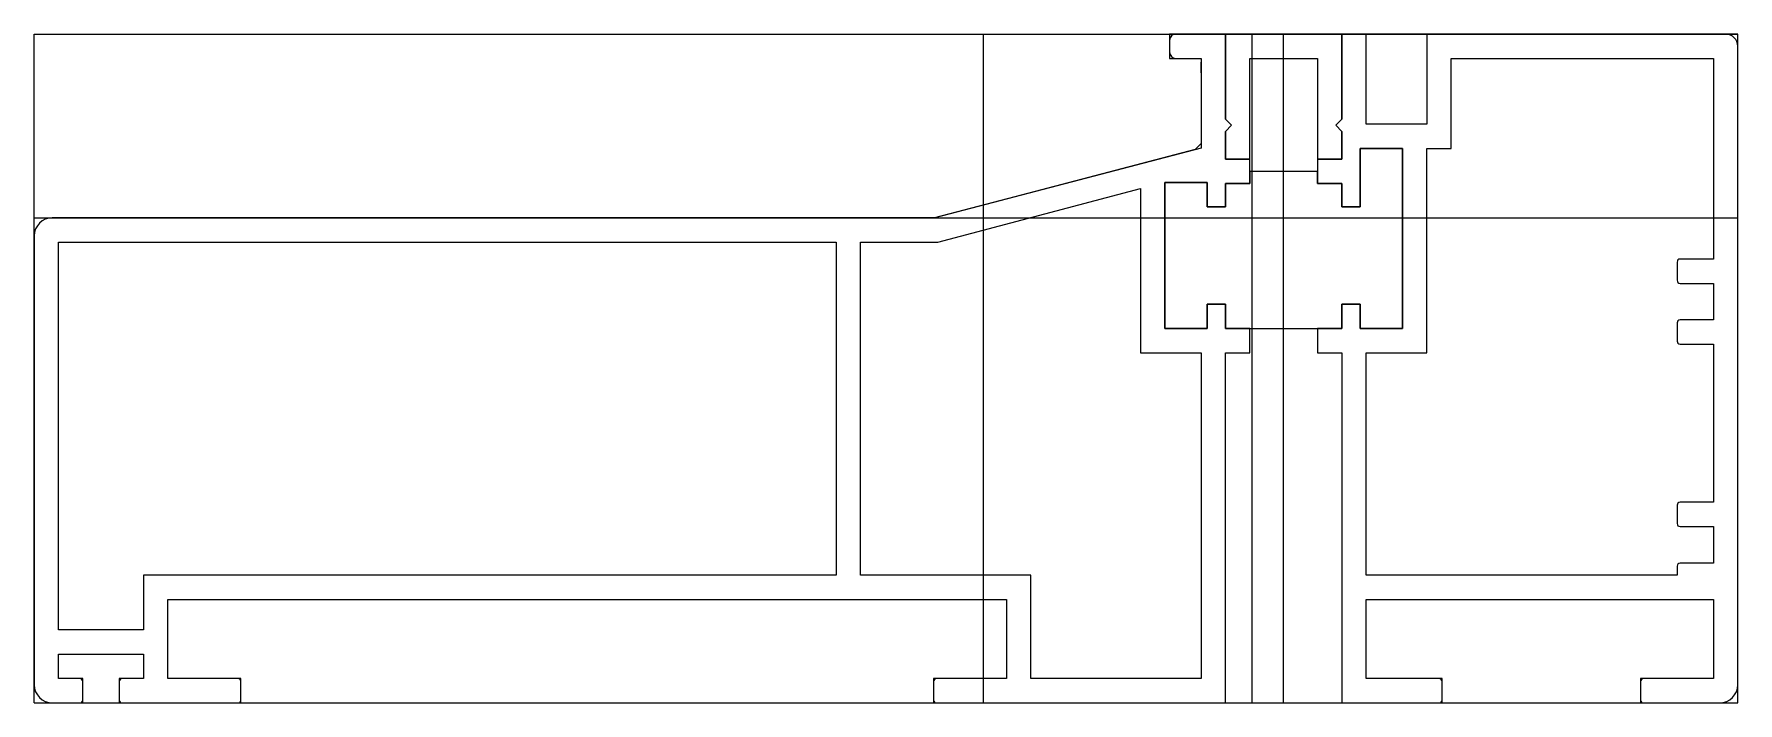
# Model space of a CAD drawing. Extents: x -100 to 40, y -10 to 45.
import ezdxf

# ---------------------------------------------------------------- set-up
doc = ezdxf.new("R2010")
doc.units = 0
doc.layers.get('0').update_dxf_attribs({"linetype": 'CONTINUOUS'})

msp = doc.modelspace()

# ---------------------------------------------------------------- linework, layer by layer
at = {"linetype": 'CONTINUOUS'}
for p, q in [((-100.1, 45), (39.9, 45)), ((-100.1, -10), (-100.1, 45)), ((-22.1, -10), (-22.1, 45)), ((39.9, 45), (-6.8, 45)), ((-6.8, 45), (-6.8, 43)), ((-2.2, 45), (-6.3, 45)), ((-2.2, 45), (-2.2, 38)), ((7.35, 45), (-2.2, 45)), ((-2.2, 38), (-2.2, 45)), ((0, -10), (0, 45)), ((2.57, -10), (2.57, 45)), ((7.35, 38), (7.35, 45)), ((9.35, 45), (7.35, 45)), ((7.35, 45), (7.35, 38)), ((9.35, 37.6), (9.35, 45)), ((38.9, 45), (14.35, 45)), ((14.35, 45), (14.35, 37.6)), ((39.9, -10), (39.9, 45)), ((39.9, -8.5), (39.9, 45)), ((-6.8, 44.5), (-6.8, 43.5)), ((39.9, -8.5), (39.9, 44)), ((-6.8, 43), (-4.2, 43)), ((-6.3, 43), (-4.2, 43)), ((-4.2, 43), (-4.2, 35.63)), ((-4.2, 43), (-4.2, 36)), ((-4.19, 41.8), (-4.19, 42.7)), ((-0.2, 34.7), (-0.2, 43)), ((-0.2, 43), (5.35, 43)), ((5.35, 43), (5.35, 34.7)), ((16.35, 35.6), (16.35, 43)), ((16.35, 43), (37.9, 43)), ((37.9, 43), (37.9, 26.5)), ((-2.2, 38), (-1.7, 37.5)), ((-1.7, 37.5), (-2.2, 38)), ((6.85, 37.5), (7.35, 38)), ((7.35, 38), (6.85, 37.5)), ((-1.7, 37.5), (-2.2, 37)), ((-2.2, 37), (-1.7, 37.5)), ((-2.2, 37), (-2.2, 34.7)), ((-2.2, 34.7), (-2.2, 37)), ((7.35, 37), (6.85, 37.5)), ((6.85, 37.5), (7.35, 37)), ((7.35, 34.7), (7.35, 37)), ((7.35, 37), (7.35, 34.7)), ((14.35, 37.6), (9.35, 37.6)), ((-4.2, 35.63), (-26.1, 29.9)), ((-4.7, 35.5), (-26.1, 29.9)), ((-4.2, 36), (-4.7, 35.5)), ((12.35, 35.6), (8.85, 35.6)), ((8.85, 35.6), (8.85, 30.8)), ((8.85, 30.8), (8.85, 35.6)), ((8.85, 35.6), (12.35, 35.6)), ((12.35, 20.8), (12.35, 35.6)), ((12.35, 35.6), (12.35, 20.8)), ((14.35, 18.8), (14.35, 35.6)), ((14.35, 35.6), (16.35, 35.6)), ((-26.1, 29.92), (-6.8, 34.95)), ((-2.2, 34.7), (-0.2, 34.7)), ((-0.2, 34.7), (-2.2, 34.7)), ((-0.2, 32.7), (-0.2, 34.7)), ((5.35, 33.7), (-0.2, 33.7)), ((-0.2, 33.7), (-0.2, 32.7)), ((5.35, 34.7), (7.35, 34.7)), ((7.35, 34.7), (5.35, 34.7)), ((5.35, 34.7), (5.35, 32.7)), ((5.35, 32.7), (5.35, 33.7)), ((-25.85, 27.9), (-9.2, 32.3)), ((-9.2, 32.3), (-9.2, 18.8)), ((-3.7, 32.8), (-7.2, 32.8)), ((-7.2, 32.8), (-7.2, 20.8)), ((-7.2, 20.8), (-7.2, 32.8)), ((-7.2, 32.8), (-3.7, 32.8)), ((-3.7, 30.8), (-3.7, 32.8)), ((-3.7, 32.8), (-3.7, 30.8)), ((-0.2, 32.7), (-2.2, 32.7)), ((-2.2, 32.7), (-2.2, 30.8)), ((-2.2, 30.8), (-2.2, 32.7)), ((-2.2, 32.7), (-0.2, 32.7)), ((7.35, 32.7), (5.35, 32.7)), ((5.35, 32.7), (7.35, 32.7)), ((7.35, 30.8), (7.35, 32.7)), ((7.35, 32.7), (7.35, 30.8)), ((-2.2, 30.8), (-3.7, 30.8)), ((-3.7, 30.8), (-2.2, 30.8)), ((8.85, 30.8), (7.35, 30.8)), ((7.35, 30.8), (8.85, 30.8)), ((-100.1, 29.9), (39.9, 29.9)), ((-26.1, 29.9), (-98.6, 29.9)), ((-26.1, 29.9), (-98.6, 29.9)), ((-100.1, 28.4), (-100.1, -8.5)), ((-100.1, 28.4), (-100.1, -8.5)), ((-98.1, -4), (-98.1, 27.9)), ((-98.1, 27.9), (-34.2, 27.9)), ((-34.2, 27.9), (-34.2, 0.5)), ((-32.2, 0.5), (-32.2, 27.9)), ((-32.2, 27.9), (-25.85, 27.9)), ((34.9, 26.25), (34.9, 24.75)), ((37.9, 26.5), (35.15, 26.5)), ((35.15, 24.5), (37.9, 24.5)), ((37.9, 24.5), (37.9, 21.5)), ((-3.7, 20.8), (-3.7, 22.8)), ((-3.7, 22.8), (-2.2, 22.8)), ((-2.2, 22.8), (-3.7, 22.8)), ((-3.7, 22.8), (-3.7, 20.8)), ((-2.2, 22.8), (-2.2, 20.8)), ((-2.2, 20.8), (-2.2, 22.8)), ((7.35, 20.8), (7.35, 22.8)), ((7.35, 22.8), (8.85, 22.8)), ((8.85, 22.8), (7.35, 22.8)), ((7.35, 22.8), (7.35, 20.8)), ((8.85, 22.8), (8.85, 20.8)), ((8.85, 20.8), (8.85, 22.8)), ((34.9, 21.25), (34.9, 19.75)), ((37.9, 21.5), (35.15, 21.5)), ((-7.2, 20.8), (-3.7, 20.8)), ((-3.7, 20.8), (-7.2, 20.8)), ((-2.2, 20.8), (5.35, 20.8)), ((-0.2, 20.8), (-2.2, 20.8)), ((-0.2, 18.8), (-0.2, 20.8)), ((5.35, 20.8), (7.35, 20.8)), ((7.35, 20.8), (5.35, 20.8)), ((5.35, 20.8), (5.35, 18.8)), ((8.85, 20.8), (12.35, 20.8)), ((12.35, 20.8), (8.85, 20.8)), ((-9.2, 18.8), (-4.2, 18.8)), ((-4.2, 18.8), (-4.2, -8)), ((-2.2, -10), (-2.2, 18.8)), ((-2.2, 18.8), (-0.2, 18.8)), ((5.35, 18.8), (7.35, 18.8)), ((7.35, 18.8), (7.35, -10)), ((9.35, 0.5), (9.35, 18.8)), ((9.35, 18.8), (14.35, 18.8)), ((35.15, 19.5), (37.9, 19.5)), ((37.9, 19.5), (37.9, 6.5)), ((34.9, 6.25), (34.9, 4.75)), ((37.9, 6.5), (35.15, 6.5)), ((35.15, 4.5), (37.9, 4.5)), ((37.9, 4.5), (37.9, 1.5)), ((37.9, 1.5), (35.15, 1.5)), ((-91.1, 0.5), (-91.1, -4)), ((-34.2, 0.5), (-91.1, 0.5)), ((-18.2, 0.5), (-32.2, 0.5)), ((-18.2, -8), (-18.2, 0.5)), ((34.9, 0.5), (9.35, 0.5)), ((34.9, 1.25), (34.9, 0.5)), ((-89.1, -8), (-89.1, -1.5)), ((-89.1, -1.5), (-20.2, -1.5)), ((-89.1, -8), (-89.1, -1.5)), ((-89.1, -1.5), (-20.2, -1.5)), ((-20.2, -1.5), (-20.2, -8)), ((-20.2, -1.5), (-20.2, -8)), ((9.35, -8), (9.35, -1.5)), ((9.35, -1.5), (37.9, -1.5)), ((9.35, -8), (9.35, -1.5)), ((9.35, -1.5), (37.9, -1.5)), ((37.9, -1.5), (37.9, -8)), ((37.9, -1.5), (37.9, -8)), ((-91.1, -4), (-98.1, -4)), ((-98.1, -8), (-98.1, -6)), ((-98.1, -6), (-91.1, -6)), ((-98.1, -8), (-98.1, -6)), ((-98.1, -6), (-91.1, -6)), ((-91.1, -6), (-91.1, -8)), ((-91.1, -6), (-91.1, -8)), ((-96.1, -8), (-98.1, -8)), ((-96.35, -8), (-98.1, -8)), ((-96.1, -10), (-96.1, -8)), ((-96.1, -9.75), (-96.1, -8.25)), ((-91.1, -8), (-93.1, -8)), ((-93.1, -8), (-93.1, -10)), ((-93.1, -8.25), (-93.1, -9.75)), ((-91.1, -8), (-92.85, -8)), ((-83.1, -8), (-89.1, -8)), ((-83.35, -8), (-89.1, -8)), ((-83.1, -10), (-83.1, -8)), ((-83.1, -9.75), (-83.1, -8.25)), ((-20.2, -8), (-26.2, -8)), ((-26.2, -8), (-26.2, -10)), ((-26.2, -8.25), (-26.2, -9.75)), ((-20.2, -8), (-25.95, -8)), ((-4.2, -8), (-18.2, -8)), ((15.6, -8), (9.35, -8)), ((15.35, -8), (9.35, -8)), ((15.6, -10), (15.6, -8)), ((15.6, -9.75), (15.6, -8.25)), ((37.9, -8), (31.9, -8)), ((31.9, -8), (31.9, -10)), ((31.9, -8.25), (31.9, -9.75)), ((37.9, -8), (32.15, -8)), ((-100.1, -10), (39.9, -10)), ((-98.6, -10), (-96.1, -10)), ((-98.6, -10), (-96.35, -10)), ((-93.1, -10), (-83.1, -10)), ((-92.85, -10), (-83.35, -10)), ((-26.2, -10), (15.6, -10)), ((-25.95, -10), (-2.2, -10)), ((7.35, -10), (15.35, -10)), ((31.9, -10), (38.4, -10)), ((32.15, -10), (38.4, -10))]:
    msp.add_line(p, q, dxfattribs=at)
for centre, radius, start, end in [((-6.29, 44.49), 0.51, 91.1127, 178.8873), ((38.87, 43.97), 1.03, 1.6454, 88.3546), ((-6.29, 43.51), 0.51, 181.1127, 268.8873), ((-98.56, 28.36), 1.54, 91.4695, 178.5305), ((-98.56, 28.36), 1.54, 91.4695, 178.5305), ((35.16, 26.24), 0.26, 92.1634, 177.8366), ((35.16, 24.76), 0.26, 182.1634, 267.8366), ((35.16, 21.24), 0.26, 92.1634, 177.8366), ((35.16, 19.76), 0.26, 182.1634, 267.8366), ((35.16, 6.24), 0.26, 92.1634, 177.8366), ((35.16, 4.76), 0.26, 182.1634, 267.8366), ((35.16, 1.24), 0.26, 92.1634, 177.8366), ((-96.36, -8.26), 0.26, 2.1634, 87.8366), ((-92.84, -8.26), 0.26, 92.1634, 177.8366), ((-83.36, -8.26), 0.26, 2.1634, 87.8366), ((-25.94, -8.26), 0.26, 92.1634, 177.8366), ((15.34, -8.26), 0.26, 2.1634, 87.8366), ((32.16, -8.26), 0.26, 92.1634, 177.8366), ((-98.56, -8.46), 1.54, 181.4695, 268.5305), ((-98.56, -8.46), 1.54, 181.4695, 268.5305), ((-96.36, -9.74), 0.26, 272.1634, 357.8366), ((-92.84, -9.74), 0.26, 182.1634, 267.8366), ((-83.36, -9.74), 0.26, 272.1634, 357.8366), ((-25.94, -9.74), 0.26, 182.1634, 267.8366), ((15.34, -9.74), 0.26, 272.1634, 357.8366), ((32.16, -9.74), 0.26, 182.1634, 267.8366), ((38.36, -8.46), 1.54, 271.4695, 358.5305), ((38.36, -8.46), 1.54, 271.4695, 358.5305)]:
    msp.add_arc(centre, radius, start, end, dxfattribs=at)

doc.saveas('drawing.dxf')
